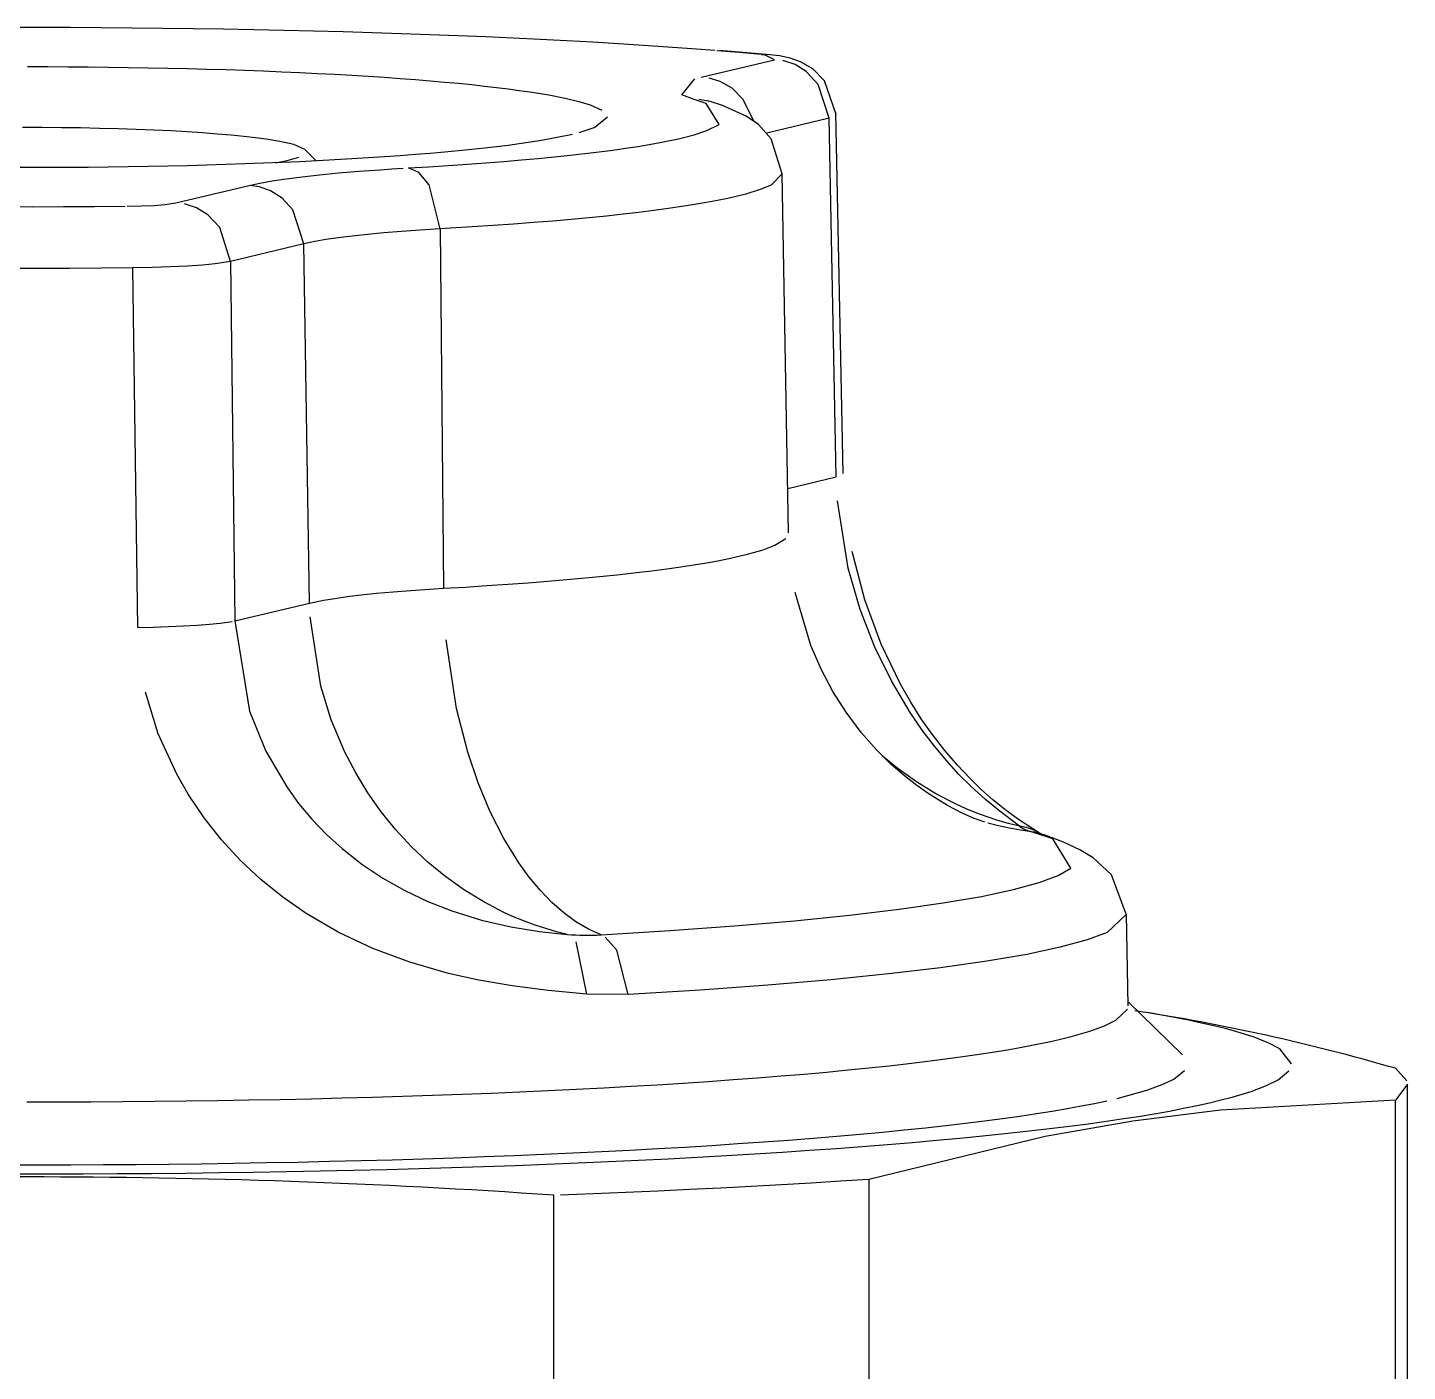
# Model space of a CAD drawing. Header units: millimetres. Extents: x 441156 to 441876, y 4514765 to 4515211.
# Drawn here: x 441627.803 to 441627.8625, y 4515154.0418 to 4515154.0998 of the extents above; entities that cross this region are included whole.
import ezdxf

# ---------------------------------------------------------------- set-up
doc = ezdxf.new("R2010")
doc.units = ezdxf.units.MM
doc.layers.add('Terminale_sfiato', color=7, linetype='Continuous')

msp = doc.modelspace()

# ---------------------------------------------------------------- linework, layer by layer
at = {"layer": 'Terminale_sfiato', "color": 254, "linetype": 'Continuous'}
for p, q in [((441627.8320107527, 4515154.097686981), (441627.8351696569, 4515154.098443407)), ((441627.834826487, 4515154.098670177), (441627.8327998442, 4515154.098839354)), ((441627.8346052085, 4515154.098670476), (441627.8348342219, 4515154.098669466)), ((441627.8323997728, 4515154.096637333), (441627.8322864564, 4515154.096673485)), ((441627.8381326478, 4515154.080596204), (441627.8378173976, 4515154.096170834)), ((441627.8375185098, 4515154.095921868), (441627.8348304913, 4515154.0952782)), ((441627.8378319003, 4515154.08044023), (441627.8375185098, 4515154.095921868)), ((441627.8154035215, 4515154.094075464), (441627.814912818, 4515154.094562425)), ((441627.8357730381, 4515154.078035031), (441627.8355016699, 4515154.093522525)), ((441627.8093567212, 4515154.092262282), (441627.8125156045, 4515154.093018703)), ((441627.8207448807, 4515154.091142988), (441627.820893195, 4515154.07563565)), ((441627.8148644783, 4515154.09049717), (441627.811705595, 4515154.089740749)), ((441627.8151194812, 4515154.07500155), (441627.8148644783, 4515154.09049717)), ((441627.811705595, 4515154.089740749), (441627.8119022103, 4515154.074231147)), ((441627.8077086256, 4515154.073946678), (441627.8074915934, 4515154.089456098)), ((441627.8357396732, 4515154.079939228), (441627.8378319003, 4515154.08044023)), ((441627.8119021129, 4515154.074231124), (441627.8151194812, 4515154.07500155)), ((441627.8466598793, 4515154.065037958), (441627.8465536782, 4515154.065096477)), ((441627.8504151454, 4515154.057617657), (441627.8503458766, 4515154.061570956)), ((441627.8288578786, 4515154.058105394), (441627.827068206, 4515154.058126135)), ((441627.852760283, 4515154.055509203), (441627.8504119684, 4515154.057798975)), ((441627.8624588317, 4515154.030216366), (441627.8624588317, 4515154.054242954)), ((441627.8619397884, 4515154.036506255), (441627.8619397884, 4515154.053559479)), ((441627.8392406695, 4515154.050132861), (441627.8392406695, 4515154.033079637)), ((441627.8256579507, 4515154.032396163), (441627.8256579507, 4515154.049449388))]:
    msp.add_line(p, q, dxfattribs=at)
for points in [[(441627.8326010219, 4515154.098837757, 0), (441627.8315977244, 4515154.098914057, 0), (441627.8305685855, 4515154.098987696, 0), (441627.8295145337, 4515154.099058608, 0), (441627.8284365202, 4515154.099126728, 0), (441627.8273355176, 4515154.099191995, 0), (441627.8262125193, 4515154.099254352, 0), (441627.8250685388, 4515154.099313741, 0), (441627.8239046082, 4515154.099370107, 0), (441627.8227217778, 4515154.099423402, 0), (441627.8215211148, 4515154.099473576, 0), (441627.8203037027, 4515154.099520585, 0), (441627.81907064, 4515154.099564385, 0), (441627.8178230392, 4515154.099604938, 0), (441627.8165620262, 4515154.099642206, 0), (441627.8152887386, 4515154.099676157, 0), (441627.8140043255, 4515154.09970676, 0), (441627.8127099459, 4515154.099733986, 0), (441627.8114067676, 4515154.099757811, 0), (441627.8100959666, 4515154.099778214, 0), (441627.8087787256, 4515154.099795178, 0), (441627.8074562331, 4515154.099808685, 0), (441627.8061296826, 4515154.099818724, 0), (441627.8048002709, 4515154.099825286, 0), (441627.8034691976, 4515154.099828365, 0), (441627.8021376639, 4515154.099827958, 0)], [(441627.8346052085, 4515154.098670476, 0), (441627.8336586547, 4515154.098752097, 0), (441627.8326843996, 4515154.098831205, 0), (441627.8326010219, 4515154.098837757, 0)], [(441627.8351696569, 4515154.098443407, 0), (441627.8352325227, 4515154.098460664, 0), (441627.8352787597, 4515154.098478316, 0), (441627.8353085819, 4515154.098496766, 0), (441627.8353202402, 4515154.09851537, 0), (441627.8353140226, 4515154.098533468, 0), (441627.8352906121, 4515154.098551459, 0), (441627.8352486797, 4515154.098569729, 0), (441627.8351890195, 4515154.098587621, 0), (441627.8351144193, 4515154.098604519, 0), (441627.835024005, 4515154.098620819, 0), (441627.834915055, 4515154.098636848, 0), (441627.8347908165, 4515154.09865201, 0), (441627.8347009952, 4515154.09866147, 0), (441627.8346052085, 4515154.098670476, 0)], [(441627.8378198867, 4515154.096078568, 0), (441627.8378105891, 4515154.096249539, 0), (441627.837784051, 4515154.096453776, 0), (441627.8377415808, 4515154.096652591, 0), (441627.8376840657, 4515154.096844895, 0), (441627.8376124582, 4515154.097029673, 0), (441627.8375277818, 4515154.09720599, 0), (441627.837431139, 4515154.097372989, 0), (441627.8373237283, 4515154.09752989, 0), (441627.8372068744, 4515154.097675977, 0), (441627.8370820833, 4515154.097810593, 0), (441627.836951131, 4515154.097933121, 0), (441627.8368161857, 4515154.098042991, 0), (441627.8366799139, 4515154.098139732, 0), (441627.8365454117, 4515154.098223132, 0), (441627.8364157114, 4515154.098293532, 0), (441627.8362928322, 4515154.098352091, 0), (441627.8361769218, 4515154.098400746, 0), (441627.8360660956, 4515154.098441808, 0), (441627.8359567181, 4515154.09847755, 0), (441627.8358432272, 4515154.098510073, 0), (441627.8357171121, 4515154.098541346, 0), (441627.8355817169, 4515154.09857, 0), (441627.835383053, 4515154.09860458, 0), (441627.8350297415, 4515154.0986503, 0), (441627.8348152932, 4515154.098671172, 0)], [(441627.8375185098, 4515154.095921868, 0), (441627.8375082488, 4515154.096115269, 0), (441627.837483888, 4515154.09630769, 0), (441627.8374455742, 4515154.096497972, 0), (441627.8373935385, 4515154.096684968, 0), (441627.8373280945, 4515154.09686755, 0), (441627.8372496369, 4515154.097044618, 0), (441627.8371586387, 4515154.097215103, 0), (441627.8370556485, 4515154.097377979, 0), (441627.8369412873, 4515154.097532263, 0), (441627.8368162446, 4515154.097677025, 0), (441627.8366812743, 4515154.097811392, 0), (441627.8365371902, 4515154.097934553, 0), (441627.8363848609, 4515154.098045767, 0), (441627.836225205, 4515154.098144364, 0), (441627.8360591849, 4515154.098229747, 0), (441627.8358878018, 4515154.098301403, 0), (441627.8357120887, 4515154.0983589, 0), (441627.8355331053, 4515154.098401891, 0), (441627.8353519306, 4515154.098430117, 0), (441627.8351696569, 4515154.098443407, 0)], [(441627.8029588316, 4515154.098144109, 0), (441627.803831319, 4515154.098142782, 0), (441627.8047027434, 4515154.098138802, 0), (441627.8055720432, 4515154.098132174, 0), (441627.8064381591, 4515154.098122905, 0), (441627.807300036, 4515154.098111007, 0), (441627.8081566239, 4515154.098096495, 0), (441627.809006879, 4515154.098079387, 0), (441627.8098497655, 4515154.098059703, 0), (441627.8106842564, 4515154.098037467, 0), (441627.8115093352, 4515154.098012706, 0), (441627.8123239964, 4515154.097985451, 0), (441627.8131272477, 4515154.097955734, 0), (441627.8139181103, 4515154.097923593, 0), (441627.8146956207, 4515154.097889065, 0), (441627.8154588316, 4515154.097852193, 0), (441627.8162068132, 4515154.097813022, 0), (441627.8169386542, 4515154.097771601, 0), (441627.8176534629, 4515154.097727978, 0), (441627.8183503685, 4515154.097682208, 0), (441627.8190285218, 4515154.097634345, 0), (441627.8196870968, 4515154.09758445, 0), (441627.8203252908, 4515154.097532581, 0), (441627.8209423266, 4515154.097478802, 0), (441627.8215374522, 4515154.09742318, 0), (441627.8221099427, 4515154.097365782, 0), (441627.8226591005, 4515154.097306677, 0), (441627.8231842565, 4515154.097245937, 0), (441627.823684771, 4515154.097183638, 0), (441627.824160034, 4515154.097119854, 0), (441627.8246094667, 4515154.097054663, 0), (441627.8250325214, 4515154.096988144, 0), (441627.8254286828, 4515154.09692038, 0), (441627.8257974681, 4515154.096851452, 0), (441627.826138428, 4515154.096781444, 0), (441627.8264511472, 4515154.096710442, 0), (441627.8267352446, 4515154.096638531, 0), (441627.8269903741, 4515154.096565801, 0), (441627.8272162249, 4515154.096492338, 0), (441627.8274125217, 4515154.096418234, 0), (441627.8275790255, 4515154.096343577, 0), (441627.8277155334, 4515154.096268459, 0), (441627.8278218791, 4515154.096192973, 0), (441627.827897933, 4515154.096117208, 0), (441627.8279436024, 4515154.096041258, 0), (441627.8279588317, 4515154.095965216, 0)], [(441627.8317092126, 4515154.096725087, 0), (441627.8315425905, 4515154.096776169, 0), (441627.8313965244, 4515154.096827726, 0), (441627.8312711925, 4515154.096879696, 0), (441627.8311667473, 4515154.096932017, 0), (441627.8310833161, 4515154.096984623, 0), (441627.8310210005, 4515154.09703745, 0), (441627.8309798765, 4515154.097090435, 0), (441627.8309599942, 4515154.097143513, 0), (441627.8309613778, 4515154.097196619, 0), (441627.8309840256, 4515154.097249689, 0), (441627.8310279101, 4515154.097302657, 0), (441627.8310929777, 4515154.09735546, 0), (441627.8311791492, 4515154.097408032, 0), (441627.8312863195, 4515154.09746031, 0), (441627.8314143582, 4515154.09751223, 0), (441627.8315631092, 4515154.09756373, 0), (441627.8317323913, 4515154.097614746, 0), (441627.8319219983, 4515154.097665215, 0), (441627.8320107527, 4515154.097686981, 0)], [(441627.8342729393, 4515154.09579639, 0), (441627.8342494502, 4515154.095880422, 0), (441627.8342232337, 4515154.095963621, 0), (441627.8341943215, 4515154.096045885, 0), (441627.8341627491, 4515154.096127114, 0), (441627.8341285547, 4515154.09620721, 0), (441627.8340917801, 4515154.096286074, 0), (441627.8340524702, 4515154.096363612, 0), (441627.8340106727, 4515154.096439726, 0), (441627.8339664386, 4515154.096514326, 0), (441627.8339198218, 4515154.096587321, 0), (441627.8338708791, 4515154.096658621, 0), (441627.8338196701, 4515154.09672814, 0), (441627.8337662573, 4515154.096795792, 0), (441627.8337107056, 4515154.096861496, 0), (441627.8336530828, 4515154.096925171, 0), (441627.833593459, 4515154.096986741, 0), (441627.8335319071, 4515154.097046129, 0), (441627.8334685017, 4515154.097103264, 0), (441627.8334033204, 4515154.097158075, 0), (441627.8333364424, 4515154.097210498, 0), (441627.8332679493, 4515154.097260466, 0), (441627.8331979244, 4515154.097307919, 0), (441627.8331264532, 4515154.0973528, 0), (441627.8330536227, 4515154.097395054, 0), (441627.8329795216, 4515154.097434629, 0), (441627.8329042402, 4515154.097471477, 0), (441627.8328278702, 4515154.097505555, 0), (441627.8327505047, 4515154.097536817, 0), (441627.8326722379, 4515154.09756523, 0), (441627.8325931653, 4515154.097590756, 0), (441627.832513383, 4515154.097613365, 0), (441627.8324329883, 4515154.097633029, 0), (441627.8323520793, 4515154.097649726, 0), (441627.8322707543, 4515154.097663432, 0), (441627.8321891126, 4515154.097674134, 0), (441627.8321072536, 4515154.097681818, 0), (441627.832025277, 4515154.097686472, 0), (441627.8320107527, 4515154.097686981, 0)], [(441627.8193787338, 4515154.09377245, 0), (441627.8202467738, 4515154.093823729, 0), (441627.8210937511, 4515154.093877618, 0), (441627.8219186337, 4515154.093934051, 0), (441627.8227204168, 4515154.093992959, 0), (441627.8234981235, 4515154.094054269, 0), (441627.8242508062, 4515154.094117907, 0), (441627.8249775479, 4515154.094183796, 0), (441627.8256774631, 4515154.094251855, 0), (441627.8263496992, 4515154.094322002, 0), (441627.8269934372, 4515154.09439415, 0), (441627.8276078927, 4515154.094468214, 0), (441627.8281923171, 4515154.094544101, 0), (441627.8287459984, 4515154.094621719, 0), (441627.829268262, 4515154.094700973, 0), (441627.8297584716, 4515154.094781769, 0), (441627.83021603, 4515154.094864006, 0), (441627.8306403797, 4515154.094947585, 0), (441627.8310310037, 4515154.095032403, 0), (441627.8313874261, 4515154.095118359, 0), (441627.8317092126, 4515154.095205345, 0), (441627.8319959712, 4515154.095293258, 0), (441627.8322473525, 4515154.095381989, 0), (441627.8324630502, 4515154.095471432, 0), (441627.8326428016, 4515154.095561475, 0), (441627.8327863877, 4515154.09565201, 0), (441627.8328936335, 4515154.095742928, 0), (441627.8329644083, 4515154.095834116, 0), (441627.832998626, 4515154.095925462, 0), (441627.8329962448, 4515154.096016859, 0), (441627.8329572677, 4515154.096108192, 0), (441627.832881742, 4515154.09619935, 0), (441627.83276976, 4515154.096290224, 0), (441627.8326214579, 4515154.096380702, 0), (441627.8324370164, 4515154.096470674, 0), (441627.8322166604, 4515154.096560029, 0), (441627.8319606581, 4515154.09664866, 0), (441627.8317092126, 4515154.096725087, 0)], [(441627.8323997775, 4515154.096637332, 0), (441627.8323194167, 4515154.096658844, 0), (441627.8322383123, 4515154.096677402, 0), (441627.8321565634, 4515154.096692984, 0), (441627.8320742695, 4515154.096705571, 0), (441627.8319915307, 4515154.096715147, 0), (441627.831908448, 4515154.096721701, 0), (441627.8318251226, 4515154.096725225, 0), (441627.8317416559, 4515154.096725715, 0), (441627.8317092126, 4515154.096725087, 0)], [(441627.8355016559, 4515154.093523319, 0), (441627.8354960284, 4515154.093656479, 0), (441627.8354580466, 4515154.09396313, 0), (441627.8353879226, 4515154.094256412, 0), (441627.8352893044, 4515154.094532939, 0), (441627.8351660146, 4515154.09479054, 0), (441627.8350214568, 4515154.095028519, 0), (441627.8348578194, 4515154.095247813, 0), (441627.8346751384, 4515154.095450943, 0), (441627.8344701102, 4515154.095641893, 0), (441627.8342339334, 4515154.095826258, 0), (441627.8339467958, 4515154.0960124, 0), (441627.8335600936, 4515154.096215552, 0), (441627.832920109, 4515154.096473217, 0), (441627.8323997728, 4515154.096637333, 0)], [(441627.8378198967, 4515154.096078358, 0), (441627.8378195635, 4515154.096072413, 0), (441627.837797439, 4515154.096035135, 0), (441627.8377410161, 4515154.095997804, 0), (441627.8376474347, 4515154.095959605, 0), (441627.8375186332, 4515154.0959219, 0), (441627.8375185306, 4515154.095921874, 0)], [(441627.814912818, 4515154.094562425, 0), (441627.8148688962, 4515154.09459873, 0), (441627.8148104638, 4515154.094634879, 0), (441627.8147375921, 4515154.094670828, 0), (441627.8146503697, 4515154.094706533, 0), (441627.8145489031, 4515154.094741953, 0), (441627.8144333157, 4515154.094777041, 0), (441627.8143037484, 4515154.094811756, 0), (441627.8141603591, 4515154.094846056, 0), (441627.8140033224, 4515154.094879899, 0), (441627.8138328298, 4515154.094913244, 0), (441627.8136490888, 4515154.09494605, 0), (441627.8134523234, 4515154.094978277, 0), (441627.8132427733, 4515154.095009886, 0), (441627.8130206938, 4515154.095040838, 0), (441627.8127863555, 4515154.095071096, 0), (441627.8125400438, 4515154.095100623, 0), (441627.812282059, 4515154.095129382, 0), (441627.8120127152, 4515154.095157339, 0), (441627.8117323407, 4515154.09518446, 0), (441627.8114412769, 4515154.095210712, 0), (441627.8111398786, 4515154.095236062, 0), (441627.810828513, 4515154.09526048, 0), (441627.8105075594, 4515154.095283937, 0), (441627.8101774089, 4515154.095306402, 0), (441627.8098384636, 4515154.09532785, 0), (441627.8094911365, 4515154.095348254, 0), (441627.8091358508, 4515154.095367589, 0), (441627.8087730394, 4515154.095385831, 0), (441627.8084031442, 4515154.095402959, 0), (441627.8080266161, 4515154.095418951, 0), (441627.8076439135, 4515154.095433788, 0), (441627.807255503, 4515154.095447452, 0), (441627.8068618575, 4515154.095459926, 0), (441627.8064634569, 4515154.095471196, 0), (441627.8060607865, 4515154.095481246, 0), (441627.8056543368, 4515154.095490066, 0), (441627.805244603, 4515154.095497644, 0), (441627.8048320843, 4515154.095503971, 0), (441627.8044172834, 4515154.095509039, 0), (441627.8040007055, 4515154.095512844, 0), (441627.8035828584, 4515154.095515378, 0), (441627.8031642509, 4515154.09551664, 0), (441627.8027453932, 4515154.095516628, 0)], [(441627.8279588317, 4515154.095965216, 0), (441627.8279436024, 4515154.095889173, 0), (441627.827897933, 4515154.095813224, 0), (441627.8278218791, 4515154.09573746, 0), (441627.8277155335, 4515154.095661973, 0), (441627.8275790256, 4515154.095586855, 0), (441627.8274125218, 4515154.095512198, 0), (441627.8272162249, 4515154.095438094, 0), (441627.8269903742, 4515154.095364631, 0), (441627.8267352447, 4515154.0952919, 0), (441627.8264511473, 4515154.09521999, 0)], [(441627.8264511473, 4515154.09521999, 0), (441627.8261384281, 4515154.095148988, 0), (441627.8257974682, 4515154.095078981, 0), (441627.8254286829, 4515154.095010052, 0), (441627.8250325216, 4515154.094942288, 0), (441627.8246094669, 4515154.09487577, 0), (441627.8241600342, 4515154.094810578, 0), (441627.8236847711, 4515154.094746795, 0), (441627.8231842566, 4515154.094684495, 0), (441627.8226591006, 4515154.094623756, 0), (441627.8221099428, 4515154.09456465, 0), (441627.8215374524, 4515154.094507252, 0), (441627.8209423268, 4515154.09445163, 0), (441627.8203252911, 4515154.094397851, 0), (441627.8196870969, 4515154.094345982, 0), (441627.8190285221, 4515154.094296087, 0), (441627.8183503687, 4515154.094248224, 0), (441627.8176534631, 4515154.094202454, 0), (441627.8169386544, 4515154.094158831, 0), (441627.8162068134, 4515154.09411741, 0), (441627.8154588318, 4515154.094078239, 0), (441627.8146956209, 4515154.094041367, 0), (441627.8139181105, 4515154.094006839, 0), (441627.8131272479, 4515154.093974697, 0), (441627.8123239967, 4515154.093944981, 0), (441627.8115093354, 4515154.093917726, 0), (441627.8106842567, 4515154.093892965, 0), (441627.8098497657, 4515154.093870729, 0), (441627.8090068792, 4515154.093851045, 0), (441627.8081566241, 4515154.093833936, 0), (441627.8073000363, 4515154.093819425, 0), (441627.8064381594, 4515154.093807527, 0), (441627.8055720435, 4515154.093798258, 0), (441627.8047027437, 4515154.09379163, 0), (441627.8038313193, 4515154.09378765, 0), (441627.8029588319, 4515154.093786323, 0), (441627.8020863445, 4515154.09378765, 0)], [(441627.8136473793, 4515154.093995506, 0), (441627.8138312383, 4515154.094028307, 0), (441627.8140018509, 4515154.094061647, 0), (441627.8141590093, 4515154.094095486, 0), (441627.8143025219, 4515154.094129782, 0), (441627.8144322141, 4515154.094164493, 0), (441627.8145479277, 4515154.094199579, 0), (441627.8146495217, 4515154.094234995, 0), (441627.8147368725, 4515154.094270698, 0), (441627.8148098735, 4515154.094306645, 0), (441627.8148684359, 4515154.094342792, 0), (441627.8149124882, 4515154.094379095, 0), (441627.8149419769, 4515154.094415511, 0), (441627.8149568659, 4515154.094451994, 0), (441627.8149588318, 4515154.094470924, 0)], [(441627.8149588318, 4515154.094470924, 0), (441627.8149515217, 4515154.094507424, 0), (441627.8149296003, 4515154.09454388, 0), (441627.814912818, 4515154.094562425, 0)], [(441627.8125156045, 4515154.093018703, 0), (441627.8127339669, 4515154.093068282, 0), (441627.8129720488, 4515154.093117166, 0), (441627.8132295604, 4515154.093165297, 0), (441627.8135061879, 4515154.093212615, 0), (441627.8138015942, 4515154.093259063, 0), (441627.8141154195, 4515154.093304583, 0), (441627.8144472813, 4515154.093349122, 0), (441627.8147967753, 4515154.093392624, 0), (441627.8151634759, 4515154.093435036, 0), (441627.8155469362, 4515154.093476308, 0), (441627.8159466889, 4515154.093516387, 0), (441627.8163622471, 4515154.093555226, 0), (441627.8167931045, 4515154.093592778, 0), (441627.8172387361, 4515154.093628996, 0), (441627.817698599, 4515154.093663837, 0), (441627.818172133, 4515154.093697257, 0), (441627.818658761, 4515154.093729218, 0), (441627.8191578903, 4515154.093759678, 0), (441627.8193787338, 4515154.09377245, 0)], [(441627.8207448807, 4515154.091142988, 0), (441627.8207432163, 4515154.091230087, 0), (441627.8207398894, 4515154.091317249, 0), (441627.8207349042, 4515154.091404369, 0), (441627.8207282667, 4515154.09149134, 0), (441627.820719985, 4515154.091578055, 0), (441627.8207100692, 4515154.091664409, 0), (441627.8206985313, 4515154.091750298, 0), (441627.8206853856, 4515154.091835616, 0), (441627.8206706478, 4515154.091920259, 0), (441627.8206543361, 4515154.092004125, 0), (441627.8206364702, 4515154.092087111, 0), (441627.8206170719, 4515154.092169116, 0), (441627.820596165, 4515154.092250041, 0), (441627.8205737748, 4515154.092329785, 0), (441627.8205499286, 4515154.092408253, 0), (441627.8205246555, 4515154.092485349, 0), (441627.8204979863, 4515154.092560979, 0), (441627.8204699534, 4515154.09263505, 0), (441627.820440591, 4515154.092707473, 0), (441627.820409935, 4515154.092778159, 0), (441627.8203780226, 4515154.092847022, 0), (441627.8203448927, 4515154.092913979, 0), (441627.8203105857, 4515154.092978947, 0), (441627.8202751433, 4515154.093041847, 0), (441627.8202386089, 4515154.093102604, 0), (441627.8202010267, 4515154.093161142, 0), (441627.8201624428, 4515154.093217391, 0), (441627.820122904, 4515154.093271282, 0), (441627.8200824586, 4515154.093322749, 0), (441627.8200411559, 4515154.093371729, 0), (441627.819999046, 4515154.093418164, 0), (441627.8199561803, 4515154.093461996, 0), (441627.8199126112, 4515154.093503173, 0), (441627.8198683916, 4515154.093541642, 0), (441627.8198235754, 4515154.093577359, 0), (441627.8197782173, 4515154.093610278, 0), (441627.8197323725, 4515154.093640362, 0), (441627.8196860967, 4515154.093667572, 0), (441627.8196394466, 4515154.093691876, 0), (441627.8195924788, 4515154.093713243, 0), (441627.8195452506, 4515154.093731648, 0), (441627.8194978195, 4515154.093747069, 0), (441627.8194502433, 4515154.093759486, 0), (441627.81940258, 4515154.093768885, 0), (441627.8193787338, 4515154.09377245, 0)], [(441627.8355016686, 4515154.093522597, 0), (441627.8354836076, 4515154.09342361, 0), (441627.8354259201, 4515154.093324737, 0), (441627.8353286765, 4515154.0932261, 0), (441627.8351919953, 4515154.093127819, 0), (441627.8350160428, 4515154.093030013, 0), (441627.8348010336, 4515154.092932803, 0), (441627.8345472296, 4515154.092836305, 0), (441627.83425494, 4515154.092740638, 0), (441627.8339245209, 4515154.092645919, 0), (441627.8335563749, 4515154.092552262, 0), (441627.8331509505, 4515154.092459782, 0), (441627.8327087416, 4515154.092368592, 0), (441627.8322302871, 4515154.092278802, 0), (441627.8317161698, 4515154.092190523, 0), (441627.8311670161, 4515154.09210386, 0), (441627.8305834951, 4515154.092018921, 0), (441627.8299663177, 4515154.091935809, 0), (441627.8293162358, 4515154.091854624, 0), (441627.8286340415, 4515154.091775467, 0), (441627.8279205659, 4515154.091698432, 0), (441627.8271766783, 4515154.091623615, 0), (441627.826403285, 4515154.091551105, 0), (441627.8256013282, 4515154.091480993, 0), (441627.824771785, 4515154.091413363, 0), (441627.8239156661, 4515154.091348297, 0), (441627.8230340145, 4515154.091285874, 0), (441627.8221279044, 4515154.091226172, 0), (441627.8211984397, 4515154.091169261, 0), (441627.8207448807, 4515154.091142988, 0)], [(441627.8148644783, 4515154.09049717, 0), (441627.8148616165, 4515154.090584137, 0), (441627.8148558966, 4515154.090671037, 0), (441627.8148473253, 4515154.090757763, 0), (441627.8148359131, 4515154.090844209, 0), (441627.8148216741, 4515154.09093027, 0), (441627.8148046254, 4515154.091015841, 0), (441627.8147847879, 4515154.091100818, 0), (441627.8147621859, 4515154.091185098, 0), (441627.8147368466, 4515154.091268577, 0), (441627.8147088011, 4515154.091351154, 0), (441627.8146780836, 4515154.091432729, 0), (441627.8146447314, 4515154.091513201, 0), (441627.8146087851, 4515154.091592473, 0), (441627.8145702888, 4515154.091670449, 0), (441627.814529289, 4515154.091747033, 0), (441627.8144858359, 4515154.091822132, 0), (441627.8144399824, 4515154.091895656, 0), (441627.8143917843, 4515154.091967512, 0), (441627.8143413003, 4515154.092037615, 0), (441627.8142885921, 4515154.092105879, 0), (441627.8142337237, 4515154.092172221, 0), (441627.8141767621, 4515154.092236561, 0), (441627.8141177766, 4515154.092298819, 0), (441627.8140568391, 4515154.092358919, 0), (441627.8139940238, 4515154.092416789, 0), (441627.8139294074, 4515154.092472359, 0), (441627.8138630684, 4515154.092525559, 0), (441627.8137950877, 4515154.092576326, 0), (441627.8137255482, 4515154.092624598, 0), (441627.8136545346, 4515154.092670316, 0), (441627.8135821333, 4515154.092713423, 0), (441627.8135084327, 4515154.092753869, 0), (441627.8134335224, 4515154.092791603, 0), (441627.8133574938, 4515154.09282658, 0), (441627.8132804395, 4515154.092858755, 0), (441627.8132024534, 4515154.092888092, 0), (441627.8131236304, 4515154.092914553, 0), (441627.8130440667, 4515154.092938108, 0), (441627.8129638591, 4515154.092958726, 0), (441627.8128831053, 4515154.092976383, 0), (441627.8128019039, 4515154.092991057, 0), (441627.8127203535, 4515154.093002731, 0), (441627.8126385538, 4515154.093011389, 0), (441627.8125566043, 4515154.093017023, 0), (441627.8125156045, 4515154.093018703, 0)], [(441627.8018454481, 4515154.09210303, 0), (441627.8031769222, 4515154.092101858, 0), (441627.8045081994, 4515154.092104172, 0), (441627.8058380787, 4515154.09210997, 0), (441627.8071653598, 4515154.092119246, 0), (441627.8072497925, 4515154.092119955, 0)], [(441627.8072497925, 4515154.092119955, 0), (441627.8074555452, 4515154.092122456, 0), (441627.8076582109, 4515154.092126435, 0), (441627.8078620554, 4515154.092132049, 0), (441627.8080596633, 4515154.092139157, 0), (441627.8082443186, 4515154.092147454, 0), (441627.8084204474, 4515154.092157056, 0), (441627.8085914793, 4515154.092168234, 0), (441627.8087509477, 4515154.092180643, 0), (441627.808893675, 4515154.092193798, 0), (441627.8090233994, 4515154.092207938, 0), (441627.8091423267, 4515154.09222342, 0), (441627.8092456717, 4515154.092239729, 0), (441627.809304839, 4515154.09225087, 0), (441627.8093567212, 4515154.092262282, 0)], [(441627.8074915934, 4515154.089456098, 0), (441627.8074905446, 4515154.08965012, 0), (441627.8074880433, 4515154.089844017, 0), (441627.8074841047, 4515154.09003662, 0), (441627.8074787526, 4515154.090226769, 0), (441627.8074720193, 4515154.090413317, 0), (441627.8074639454, 4515154.090595138, 0), (441627.8074545797, 4515154.090771138, 0), (441627.8074439786, 4515154.090940254, 0), (441627.8074322061, 4515154.091101467, 0), (441627.8074193333, 4515154.091253805, 0), (441627.8074054378, 4515154.091396349, 0), (441627.8073906034, 4515154.091528242, 0), (441627.8073749195, 4515154.091648686, 0), (441627.8073584809, 4515154.091756955, 0), (441627.8073413866, 4515154.091852398, 0), (441627.8073237399, 4515154.091934439, 0), (441627.8073056469, 4515154.092002582, 0), (441627.8072872171, 4515154.092056418, 0), (441627.8072685614, 4515154.092095621, 0), (441627.8072497925, 4515154.092119955, 0)], [(441627.8117055741, 4515154.089740744, 0), (441627.8116953131, 4515154.089934143, 0), (441627.8116709524, 4515154.090126565, 0), (441627.8116326386, 4515154.090316847, 0), (441627.8115806028, 4515154.090503843, 0), (441627.8115151589, 4515154.090686425, 0), (441627.8114367013, 4515154.090863492, 0), (441627.811345703, 4515154.091033978, 0), (441627.8112427128, 4515154.091196854, 0), (441627.8111283517, 4515154.091351137, 0), (441627.811003309, 4515154.091495899, 0), (441627.8108683387, 4515154.091630266, 0), (441627.8107242545, 4515154.091753428, 0), (441627.8105719253, 4515154.091864643, 0), (441627.8104122693, 4515154.091963239, 0), (441627.8102462493, 4515154.092048622, 0), (441627.8100748661, 4515154.092120279, 0), (441627.8098991531, 4515154.092177775, 0), (441627.8097201696, 4515154.092220766, 0), (441627.8095389949, 4515154.092248991, 0), (441627.8093567212, 4515154.092262282, 0)], [(441627.8207448807, 4515154.091142988, 0), (441627.8203127244, 4515154.091117458, 0), (441627.8198910543, 4515154.091090629, 0), (441627.819480384, 4515154.091062534, 0), (441627.8190812139, 4515154.091033207, 0), (441627.8186940304, 4515154.091002683, 0), (441627.8183193051, 4515154.090971001, 0), (441627.8179574946, 4515154.090938198, 0), (441627.8176090397, 4515154.090904315, 0), (441627.817274365, 4515154.090869391, 0), (441627.8169538782, 4515154.090833472, 0), (441627.8166479697, 4515154.0907966, 0), (441627.8163570123, 4515154.090758819, 0), (441627.8160813604, 4515154.090720177, 0), (441627.8158213499, 4515154.090680719, 0), (441627.8155772976, 4515154.090640496, 0), (441627.8153495008, 4515154.090599554, 0), (441627.8151382371, 4515154.090557943, 0), (441627.8149437638, 4515154.090515716, 0), (441627.8148644783, 4515154.09049717, 0)], [(441627.8117055741, 4515154.089740744, 0), (441627.8117054715, 4515154.089740721, 0), (441627.8116017507, 4515154.089719388, 0), (441627.8114834813, 4515154.089698456, 0), (441627.8112830431, 4515154.089668434, 0), (441627.8110531342, 4515154.089639638, 0), (441627.8107873467, 4515154.089611499, 0), (441627.8104939726, 4515154.089585073, 0), (441627.8101843725, 4515154.089561225, 0), (441627.8098528712, 4515154.089539343, 0), (441627.8094912085, 4515154.089519042, 0), (441627.809111416, 4515154.08950113, 0), (441627.8087276358, 4515154.08948615, 0), (441627.8083320021, 4515154.089473652, 0), (441627.8079153413, 4515154.089463481, 0), (441627.807492057, 4515154.089456104, 0), (441627.8074917584, 4515154.0894561, 0)], [(441627.8074915934, 4515154.089456098, 0), (441627.8061276579, 4515154.089446289, 0), (441627.8047610157, 4515154.089439956, 0), (441627.8033928342, 4515154.089437108, 0), (441627.8020242819, 4515154.089437746, 0)], [(441627.8381325941, 4515154.080595861, 0), (441627.8381193083, 4515154.08056835, 0), (441627.8380810509, 4515154.080535732, 0), (441627.838019433, 4515154.080503359, 0), (441627.8379358419, 4515154.080471456, 0), (441627.8378319003, 4515154.08044023, 0)], [(441627.846554635, 4515154.065095919, 0), (441627.8461515121, 4515154.065348415, 0), (441627.8456848439, 4515154.065663147, 0), (441627.8451613625, 4515154.066047828, 0), (441627.8445882918, 4515154.066510889, 0), (441627.8440992894, 4515154.066943951, 0), (441627.8435876278, 4515154.067438226, 0), (441627.8430576603, 4515154.067999288, 0), (441627.8425139416, 4515154.068633188, 0), (441627.8419612384, 4515154.069346516, 0), (441627.8414976698, 4515154.070006684, 0), (441627.8410410431, 4515154.070727034, 0), (441627.8405981101, 4515154.071504989, 0), (441627.8401735903, 4515154.072338176, 0), (441627.8397725678, 4515154.073223946, 0), (441627.8394005073, 4515154.074159328, 0), (441627.8390632675, 4515154.07514099, 0), (441627.8387671099, 4515154.076165196, 0), (441627.8385187026, 4515154.077227765, 0), (441627.8383679724, 4515154.078047073, 0), (441627.838251201, 4515154.078883176, 0), (441627.8381716381, 4515154.079733729, 0), (441627.8381326477, 4515154.080596204, 0)], [(441627.8457248703, 4515154.065372506, 0), (441627.8453098519, 4515154.06567943, 0), (441627.8448194728, 4515154.066058046, 0), (441627.8442613994, 4515154.066521346, 0), (441627.8436454654, 4515154.067082419, 0), (441627.8431222946, 4515154.067607012, 0), (441627.8425941852, 4515154.068186908, 0), (441627.842064351, 4515154.068824866, 0), (441627.8415382378, 4515154.069521323, 0), (441627.8410215559, 4515154.070276211, 0), (441627.8406024731, 4515154.070949486, 0), (441627.8402049533, 4515154.071648701, 0), (441627.8398396202, 4515154.072355177, 0), (441627.8394900906, 4515154.073103764, 0), (441627.8391609078, 4515154.073893914, 0), (441627.8388567722, 4515154.074724638, 0), (441627.8385825095, 4515154.075594461, 0), (441627.8383430352, 4515154.076501388, 0), (441627.838143311, 4515154.077442872, 0), (441627.8379882974, 4515154.078415778, 0), (441627.8378828982, 4515154.07941636, 0), (441627.8378319003, 4515154.08044023, 0)], [(441627.820893195, 4515154.07563565, 0), (441627.8218412971, 4515154.07569166, 0), (441627.8227663939, 4515154.07575052, 0), (441627.8236673582, 4515154.075812157, 0), (441627.8245430924, 4515154.075876498, 0), (441627.8253925294, 4515154.075943463, 0), (441627.8262146345, 4515154.076012971, 0), (441627.827008406, 4515154.076084937, 0), (441627.8277728767, 4515154.076159273, 0), (441627.8285071154, 4515154.07623589, 0), (441627.8292102274, 4515154.076314693, 0), (441627.8298813561, 4515154.076395587, 0), (441627.8305196839, 4515154.076478473, 0), (441627.831124433, 4515154.07656325, 0), (441627.8316948667, 4515154.076649816, 0), (441627.83223029, 4515154.076738063, 0), (441627.8327300504, 4515154.076827885, 0), (441627.8331935393, 4515154.076919173, 0), (441627.8336201918, 4515154.077011814, 0), (441627.8340094882, 4515154.077105697, 0), (441627.8343609541, 4515154.077200707, 0), (441627.8346741614, 4515154.077296728, 0), (441627.8349487284, 4515154.077393644, 0), (441627.8351843207, 4515154.077491336, 0), (441627.8353806512, 4515154.077589684, 0), (441627.8355374807, 4515154.077688569, 0), (441627.835654618, 4515154.077787872, 0), (441627.8357319207, 4515154.077887471, 0), (441627.8357692944, 4515154.077987243, 0), (441627.8357730382, 4515154.078035027, 0)], [(441627.8442302784, 4515154.065543354, 0), (441627.8442002102, 4515154.065552586, 0), (441627.8441004114, 4515154.065585688, 0), (441627.8439466645, 4515154.065641214, 0), (441627.843750163, 4515154.065718292, 0), (441627.8435178753, 4515154.065817012, 0), (441627.8432535653, 4515154.065938522, 0), (441627.8429585492, 4515154.066085147, 0), (441627.8426322332, 4515154.066260566, 0), (441627.8422294934, 4515154.066496287, 0), (441627.841786843, 4515154.066780466, 0), (441627.8413015616, 4515154.067123695, 0), (441627.8407696204, 4515154.067540864, 0), (441627.8401893955, 4515154.068049932, 0), (441627.8395650349, 4515154.068669944, 0), (441627.8389104213, 4515154.069416443, 0), (441627.8382513093, 4515154.070294759, 0), (441627.8376885001, 4515154.071180086, 0), (441627.8371766522, 4515154.072140644, 0), (441627.8367312494, 4515154.073162855, 0), (441627.8363632465, 4515154.074233929, 0), (441627.8360559341, 4515154.075458107, 0), (441627.835859853, 4515154.07669894, 0), (441627.835775073, 4515154.077937929, 0), (441627.835773046, 4515154.078034577, 0)], [(441627.8151194812, 4515154.07500155, 0), (441627.8153031819, 4515154.075043258, 0), (441627.8155034721, 4515154.075084384, 0), (441627.8157201077, 4515154.075124874, 0), (441627.8159528248, 4515154.07516468, 0), (441627.81620134, 4515154.075203756, 0), (441627.8164653503, 4515154.075242051, 0), (441627.8167445342, 4515154.07527952, 0), (441627.8170385516, 4515154.075316116, 0), (441627.8173470441, 4515154.075351796, 0), (441627.8176696359, 4515154.075386517, 0), (441627.8180059341, 4515154.075420234, 0), (441627.8183555289, 4515154.075452908, 0), (441627.8187179943, 4515154.075484499, 0), (441627.8190928888, 4515154.075514968, 0), (441627.8194797556, 4515154.075544279, 0), (441627.8198781234, 4515154.075572395, 0), (441627.8202875068, 4515154.075599281, 0), (441627.820707407, 4515154.075624906, 0), (441627.820893195, 4515154.07563565, 0)], [(441627.8276866016, 4515154.060683373, 0), (441627.8274135438, 4515154.060800445, 0), (441627.8271421957, 4515154.06093461, 0), (441627.8268728879, 4515154.061085703, 0), (441627.8266059486, 4515154.06125354, 0), (441627.8263417028, 4515154.061437919, 0), (441627.8260804727, 4515154.061638612, 0), (441627.8258225764, 4515154.061855378, 0), (441627.8255683281, 4515154.062087949, 0), (441627.8253180377, 4515154.062336045, 0), (441627.82507201, 4515154.062599363, 0), (441627.8248305449, 4515154.062877581, 0), (441627.8245939364, 4515154.06317036, 0), (441627.8243624729, 4515154.063477345, 0), (441627.8241364364, 4515154.063798161, 0), (441627.8239161022, 4515154.064132417, 0), (441627.8237017389, 4515154.064479705, 0), (441627.8234936075, 4515154.064839603, 0), (441627.8232919616, 4515154.065211673, 0), (441627.823097047, 4515154.065595461, 0), (441627.8229091011, 4515154.065990499, 0), (441627.8227283529, 4515154.066396306, 0), (441627.8225550225, 4515154.066812388, 0), (441627.8223893212, 4515154.067238237, 0), (441627.8222314509, 4515154.067673336, 0), (441627.8220816038, 4515154.068117153, 0), (441627.8219399626, 4515154.068569148, 0), (441627.8218066999, 4515154.069028771, 0), (441627.8216819779, 4515154.069495461, 0), (441627.8215659487, 4515154.069968649, 0), (441627.8214587535, 4515154.070447761, 0), (441627.8213605231, 4515154.07093221, 0), (441627.821271377, 4515154.071421409, 0), (441627.821191424, 4515154.071914759, 0), (441627.8211207613, 4515154.072411661, 0), (441627.8210594751, 4515154.072911508, 0), (441627.8210076402, 4515154.073413693, 0), (441627.8209653195, 4515154.073917603, 0), (441627.8209325647, 4515154.074422624, 0), (441627.8209094156, 4515154.07492814, 0), (441627.8208959006, 4515154.075433536, 0), (441627.820893195, 4515154.07563565, 0)], [(441627.8262297222, 4515154.060704228, 0), (441627.8257638876, 4515154.060820638, 0), (441627.8253016826, 4515154.060954106, 0), (441627.8248436703, 4515154.061104469, 0), (441627.8243904086, 4515154.061271544, 0), (441627.8239424498, 4515154.061455128, 0), (441627.8235003397, 4515154.061654996, 0), (441627.8230646169, 4515154.061870906, 0), (441627.8226358123, 4515154.062102593, 0), (441627.8222144482, 4515154.062349778, 0), (441627.8218010382, 4515154.062612156, 0), (441627.8213960858, 4515154.062889411, 0), (441627.8210000845, 4515154.063181202, 0), (441627.8206135166, 4515154.063487176, 0), (441627.8202368531, 4515154.063806958, 0), (441627.819870553, 4515154.064140161, 0), (441627.8195150626, 4515154.064486376, 0), (441627.819170815, 4515154.064845183, 0), (441627.8188382295, 4515154.065216145, 0), (441627.8185177114, 4515154.065598809, 0), (441627.8182096512, 4515154.06599271, 0), (441627.8179144241, 4515154.066397367, 0), (441627.81763239, 4515154.066812288, 0), (441627.8173638923, 4515154.067236967, 0), (441627.8171092583, 4515154.067670886, 0), (441627.8168687982, 4515154.068113518, 0), (441627.8166428048, 4515154.068564322, 0), (441627.8164315537, 4515154.069022749, 0), (441627.816235302, 4515154.069488241, 0), (441627.8160542891, 4515154.069960231, 0), (441627.8158887352, 4515154.070438144, 0), (441627.8157388423, 4515154.070921397, 0), (441627.8156047928, 4515154.071409401, 0), (441627.8154867503, 4515154.071901563, 0), (441627.8153848583, 4515154.072397282, 0), (441627.8152992411, 4515154.072895955, 0), (441627.815230003, 4515154.073396973, 0), (441627.8151772283, 4515154.073899727, 0), (441627.8151409814, 4515154.074403605, 0), (441627.8151213063, 4515154.074907991, 0), (441627.8151194812, 4515154.07500155, 0)], [(441627.8077086256, 4515154.073946678, 0), (441627.8080407154, 4515154.07395406, 0), (441627.8083746406, 4515154.073963131, 0), (441627.808707981, 4515154.073973905, 0), (441627.8090381779, 4515154.073986374, 0), (441627.8093625901, 4515154.074000499, 0), (441627.8096785571, 4515154.074016216, 0), (441627.8099834665, 4515154.074033434, 0), (441627.8102748238, 4515154.074052037, 0), (441627.8105503186, 4515154.074071886, 0), (441627.8108078853, 4515154.074092823, 0), (441627.8110457547, 4515154.074114676, 0), (441627.8112624927, 4515154.074137259, 0), (441627.8114570262, 4515154.074160385, 0), (441627.8116286537, 4515154.074183864, 0), (441627.811777042, 4515154.074207511, 0), (441627.8119022103, 4515154.074231147, 0)], [(441627.8119022103, 4515154.074231147, 0), (441627.8119528177, 4515154.073213103, 0), (441627.8120781017, 4515154.07222283, 0), (441627.8122733993, 4515154.071264652, 0), (441627.8125339291, 4515154.070342272, 0), (441627.8128548506, 4515154.0694588, 0), (441627.8132313167, 4515154.068616778, 0), (441627.8136585209, 4515154.067818203, 0), (441627.8141317384, 4515154.067064571, 0), (441627.8146463623, 4515154.066356902, 0), (441627.8152132936, 4515154.06567865, 0), (441627.8158447824, 4515154.065020535, 0), (441627.8165178367, 4515154.064408611, 0), (441627.8173753578, 4515154.063736174, 0), (441627.8182816358, 4515154.063131754, 0), (441627.8192309385, 4515154.062595365, 0), (441627.8202178062, 4515154.062126511, 0), (441627.8212497199, 4515154.06171958, 0), (441627.8225326411, 4515154.061318124, 0), (441627.8237964813, 4515154.061023803, 0), (441627.8250313986, 4515154.060823509, 0), (441627.8262297222, 4515154.060704228, 0)], [(441627.827068206, 4515154.058126135, 0), (441627.8254074851, 4515154.058284973, 0), (441627.8238548818, 4515154.058488418, 0), (441627.8224206575, 4515154.058735193, 0), (441627.8211133037, 4515154.05902409, 0), (441627.8194350924, 4515154.059507939, 0), (441627.8178474415, 4515154.060100461, 0), (441627.816356702, 4515154.060800667, 0), (441627.8149681283, 4515154.061607611, 0), (441627.8139628943, 4515154.062306403, 0), (441627.8130194492, 4515154.063069218, 0), (441627.812139127, 4515154.063895709, 0), (441627.8113230352, 4515154.064785548, 0), (441627.810572081, 4515154.065738431, 0), (441627.8098869965, 4515154.066754078, 0), (441627.8093888181, 4515154.06761164, 0), (441627.8089548829, 4515154.06848132, 0), (441627.8085854094, 4515154.069362957, 0), (441627.8082805516, 4515154.07025642, 0), (441627.8080404089, 4515154.071161599, 0), (441627.8078650355, 4515154.072078407, 0), (441627.8077544472, 4515154.07300678, 0), (441627.8077086256, 4515154.073946678, 0)], [(441627.8457248703, 4515154.065372506, 0), (441627.8452590358, 4515154.065488916, 0), (441627.8447968308, 4515154.065622384, 0), (441627.8443388185, 4515154.065772747, 0), (441627.8438855568, 4515154.065939821, 0), (441627.843437598, 4515154.066123405, 0), (441627.8429954879, 4515154.066323274, 0), (441627.8425597651, 4515154.066539183, 0), (441627.8421309604, 4515154.066770871, 0), (441627.8417095965, 4515154.067018055, 0), (441627.8412961864, 4515154.067280434, 0), (441627.840891234, 4515154.067557689, 0), (441627.8404952326, 4515154.06784948, 0), (441627.8401086647, 4515154.068155454, 0), (441627.8398178506, 4515154.068400381, 0)], [(441627.8276866016, 4515154.060683373, 0), (441627.8306510475, 4515154.06086722, 0), (441627.8334364154, 4515154.061071233, 0), (441627.836024693, 4515154.061294092, 0), (441627.8383991429, 4515154.061534356, 0), (441627.84054441, 4515154.061790473, 0), (441627.8424466214, 4515154.062060784, 0), (441627.8440934762, 4515154.062343542, 0), (441627.8454743244, 4515154.062636919, 0), (441627.8465802367, 4515154.062939018, 0), (441627.8474040612, 4515154.063247885, 0), (441627.8479404707, 4515154.063561521, 0), (441627.8481859962, 4515154.063877901, 0), (441627.8481390501, 4515154.064194977, 0), (441627.8477999359, 4515154.064510699, 0), (441627.8471708465, 4515154.064823026, 0), (441627.8462558502, 4515154.065129937, 0)], [(441627.8462558502, 4515154.065129937, 0), (441627.8457777404, 4515154.065197907, 0), (441627.8453026242, 4515154.065283277, 0), (441627.8448310805, 4515154.065385943, 0), (441627.8443636838, 4515154.065505779, 0), (441627.8442295115, 4515154.065543575, 0)], [(441627.8503267179, 4515154.061571917, 0), (441627.8503190778, 4515154.061736125, 0), (441627.8503005093, 4515154.061908823, 0), (441627.8502690981, 4515154.06208938, 0), (441627.8502227854, 4515154.062277049, 0), (441627.8501593914, 4515154.062470957, 0), (441627.8499763259, 4515154.062866093, 0), (441627.8497006711, 4515154.063272685, 0), (441627.8493544981, 4515154.063643982, 0), (441627.8489034701, 4515154.064008893, 0), (441627.8483345886, 4515154.064359989, 0), (441627.8476351216, 4515154.064690729, 0), (441627.846792222, 4515154.064995968, 0)], [(441627.8503458876, 4515154.061570332, 0), (441627.8503282653, 4515154.061451237, 0), (441627.8500711101, 4515154.061119871, 0), (441627.8495092926, 4515154.060791378, 0), (441627.848646446, 4515154.060467882, 0), (441627.8474881502, 4515154.060151474, 0), (441627.8460418954, 4515154.0598442, 0), (441627.8443170344, 4515154.059548048, 0), (441627.8423247211, 4515154.059264934, 0), (441627.8400778394, 4515154.058996686, 0), (441627.8375909193, 4515154.058745041, 0), (441627.834880043, 4515154.058511626, 0), (441627.831962741, 4515154.05829795, 0), (441627.8288578786, 4515154.058105394, 0)], [(441627.827068206, 4515154.058126135, 0), (441627.8270807606, 4515154.058289553, 0), (441627.8270878865, 4515154.058456507, 0), (441627.8270891778, 4515154.058625952, 0), (441627.8270842856, 4515154.058796723, 0), (441627.8270729323, 4515154.058967545, 0), (441627.8270549258, 4515154.059137059, 0), (441627.8270301701, 4515154.059303859, 0), (441627.8269986744, 4515154.05946652, 0), (441627.8269605575, 4515154.059623638, 0), (441627.8269160486, 4515154.059773869, 0), (441627.8268654827, 4515154.059915965, 0), (441627.8268092932, 4515154.060048812, 0), (441627.8267479987, 4515154.060171454, 0), (441627.8266821881, 4515154.060283119, 0), (441627.826612503, 4515154.06038323, 0), (441627.8265396185, 4515154.060471416, 0), (441627.8264642239, 4515154.060547505, 0), (441627.8263870049, 4515154.060611513, 0), (441627.8263086272, 4515154.060663638, 0), (441627.8262297222, 4515154.060704228, 0)], [(441627.8288578786, 4515154.058105394, 0), (441627.8288533803, 4515154.058269064, 0), (441627.8288427338, 4515154.058436248, 0), (441627.8288256223, 4515154.058605905, 0), (441627.8288018028, 4515154.05877686, 0), (441627.8287711197, 4515154.058947838, 0), (441627.828733517, 4515154.059117482, 0), (441627.8286890465, 4515154.059284381, 0), (441627.8286378733, 4515154.059447109, 0), (441627.8285802765, 4515154.059604262, 0), (441627.8285166458, 4515154.059754496, 0), (441627.8284474727, 4515154.059896563, 0), (441627.8283733384, 4515154.060029349, 0), (441627.8282948977, 4515154.060151901, 0), (441627.8282128597, 4515154.060263447, 0), (441627.8281279679, 4515154.060363415, 0), (441627.8280409792, 4515154.060451431, 0), (441627.827952644, 4515154.060527328, 0), (441627.8278636881, 4515154.060591127, 0), (441627.8277747966, 4515154.060643025, 0), (441627.8276866016, 4515154.060683373, 0)], [(441627.8029268387, 4515154.053475247, 0), (441627.8043044421, 4515154.053476909, 0), (441627.8056809113, 4515154.053482056, 0), (441627.8070550862, 4515154.053490683, 0), (441627.8084258087, 4515154.053502782, 0), (441627.8097919235, 4515154.053518346, 0), (441627.8111522791, 4515154.053537359, 0), (441627.8125057289, 4515154.053559804, 0), (441627.8138511323, 4515154.053585665, 0), (441627.8151873553, 4515154.05361492, 0), (441627.8165132716, 4515154.053647542, 0), (441627.8178277638, 4515154.053683505, 0), (441627.8191297239, 4515154.053722779, 0), (441627.8204180546, 4515154.05376533, 0), (441627.8216916701, 4515154.053811123, 0), (441627.8229494969, 4515154.053860119, 0), (441627.8241904749, 4515154.053912275, 0), (441627.8254135581, 4515154.053967551, 0), (441627.8266177156, 4515154.054025897, 0), (441627.8278019326, 4515154.054087265, 0), (441627.8289652111, 4515154.054151603, 0), (441627.8301065703, 4515154.054218858, 0), (441627.8312250486, 4515154.054288971, 0), (441627.832319703, 4515154.054361885, 0), (441627.8333896112, 4515154.054437538, 0), (441627.8344338711, 4515154.054515866, 0), (441627.8354516028, 4515154.054596801, 0), (441627.8364419485, 4515154.054680279, 0), (441627.8374040734, 4515154.054766227, 0), (441627.8383371666, 4515154.054854573, 0), (441627.8392404419, 4515154.054945242, 0), (441627.8401131376, 4515154.055038158, 0), (441627.8409545184, 4515154.055133243, 0), (441627.8417638751, 4515154.055230416, 0), (441627.8425405255, 4515154.055329597, 0), (441627.8432838151, 4515154.0554307, 0), (441627.8439931175, 4515154.055533642, 0), (441627.8446678346, 4515154.055638334, 0), (441627.8453073979, 4515154.05574469, 0), (441627.8459112685, 4515154.055852618, 0), (441627.8464789371, 4515154.05596203, 0), (441627.8470099256, 4515154.05607283, 0), (441627.8475037862, 4515154.056184929, 0), (441627.8479601027, 4515154.056298229, 0), (441627.8483784907, 4515154.056412635, 0), (441627.8487585973, 4515154.056528052, 0), (441627.8491001023, 4515154.056644383, 0), (441627.8494027178, 4515154.056761528, 0), (441627.8496661888, 4515154.056879389, 0), (441627.8498902931, 4515154.056997868, 0), (441627.850074842, 4515154.057116863, 0), (441627.8502196799, 4515154.057236276, 0), (441627.8503246846, 4515154.057356004, 0), (441627.8503897678, 4515154.057475947, 0), (441627.8504148745, 4515154.057596005, 0), (441627.8504151454, 4515154.057617657, 0)], [(441627.8574588317, 4515154.055121234, 0), (441627.8574388327, 4515154.055249902, 0), (441627.8573788501, 4515154.055378477, 0), (441627.857278928, 4515154.055506864, 0), (441627.8571391399, 4515154.055634966, 0), (441627.8569595882, 4515154.055762692, 0), (441627.8567404047, 4515154.055889947, 0), (441627.8564817503, 4515154.056016638, 0), (441627.8561838149, 4515154.056142672, 0), (441627.855846817, 4515154.056267956, 0), (441627.8554710041, 4515154.056392399, 0), (441627.8550566519, 4515154.056515908, 0), (441627.8546040644, 4515154.056638394, 0), (441627.854113574, 4515154.056759767, 0), (441627.8535855405, 4515154.056879937, 0), (441627.8530203516, 4515154.056998816, 0), (441627.8524184219, 4515154.057116318, 0), (441627.8517801932, 4515154.057232355, 0), (441627.851106134, 4515154.057346842, 0), (441627.8508296646, 4515154.057391692, 0)], [(441627.802402909, 4515154.050371492, 0), (441627.8038793491, 4515154.050371923, 0), (441627.8053551138, 4515154.050375839, 0), (441627.8068291197, 4515154.050383238, 0), (441627.8083002852, 4515154.050394114, 0), (441627.8097675305, 4515154.050408459, 0), (441627.8112297789, 4515154.050426263, 0), (441627.8126859571, 4515154.050447513, 0), (441627.8141349964, 4515154.050472192, 0), (441627.8155758335, 4515154.050500285, 0), (441627.8170074108, 4515154.050531767, 0), (441627.8184286777, 4515154.050566619, 0), (441627.8198385911, 4515154.050604814, 0), (441627.8212361162, 4515154.050646322, 0), (441627.8226202275, 4515154.050691115, 0), (441627.823989909, 4515154.05073916, 0), (441627.8253441556, 4515154.05079042, 0), (441627.8266819734, 4515154.050844858, 0), (441627.8280023804, 4515154.050902436, 0), (441627.8293044077, 4515154.050963109, 0), (441627.8305870997, 4515154.051026834, 0), (441627.831849515, 4515154.051093564, 0), (441627.8330907271, 4515154.051163251, 0), (441627.834309825, 4515154.051235842, 0), (441627.8355059142, 4515154.051311283, 0), (441627.8366781166, 4515154.051389522, 0), (441627.8378255721, 4515154.051470499, 0), (441627.8389474385, 4515154.051554156, 0), (441627.8400428924, 4515154.05164043, 0), (441627.84111113, 4515154.05172926, 0), (441627.842151367, 4515154.051820578, 0), (441627.8431628403, 4515154.051914319, 0), (441627.8441448075, 4515154.052010414, 0), (441627.8450965477, 4515154.052108792, 0), (441627.8460173626, 4515154.05220938, 0), (441627.8469065764, 4515154.052312105, 0), (441627.8477635364, 4515154.052416893, 0), (441627.8485876138, 4515154.052523664, 0), (441627.8493782036, 4515154.052632343, 0), (441627.8501347258, 4515154.052742847, 0), (441627.8508566251, 4515154.052855098, 0), (441627.8515433716, 4515154.052969011, 0), (441627.8521944613, 4515154.053084505, 0), (441627.8528094165, 4515154.053201493, 0), (441627.8533877858, 4515154.053319889, 0), (441627.8539291447, 4515154.053439608, 0), (441627.8544330959, 4515154.053560562, 0), (441627.8548992696, 4515154.05368266, 0), (441627.8553273235, 4515154.053805814, 0), (441627.8557169437, 4515154.053929933, 0), (441627.8560678441, 4515154.054054927, 0), (441627.8563797672, 4515154.054180704, 0), (441627.8566524841, 4515154.05430717, 0), (441627.8568857946, 4515154.054434234, 0), (441627.8570795275, 4515154.054561803, 0), (441627.8572335406, 4515154.054689782, 0), (441627.8573477208, 4515154.054818077, 0), (441627.8574219845, 4515154.054946596, 0), (441627.857456277, 4515154.055075242, 0), (441627.8574588317, 4515154.055121234, 0)], [(441627.8499434628, 4515154.053630782, 0), (441627.850408299, 4515154.053747187, 0), (441627.8508351774, 4515154.053864692, 0), (441627.8512237567, 4515154.053983201, 0), (441627.851573726, 4515154.054102622, 0), (441627.8518848054, 4515154.054222857, 0), (441627.8521567459, 4515154.054343809, 0), (441627.85238933, 4515154.054465385, 0), (441627.8525823717, 4515154.054587485, 0), (441627.8527357166, 4515154.054710012, 0), (441627.852849242, 4515154.054832868, 0), (441627.852922857, 4515154.054955955, 0), (441627.8529565029, 4515154.055079173, 0), (441627.8529501525, 4515154.055202426, 0), (441627.8529038111, 4515154.055325613, 0), (441627.8528175158, 4515154.055448638, 0), (441627.852760283, 4515154.055509203, 0)], [(441627.8619397884, 4515154.054926428, 0), (441627.8621232706, 4515154.054792928, 0), (441627.8622669799, 4515154.054659057, 0), (441627.86237082, 4515154.054524908, 0), (441627.8624347209, 4515154.054390569, 0), (441627.8624586397, 4515154.054256131, 0), (441627.8624588317, 4515154.054242954, 0)], [(441627.8624588317, 4515154.054242954, 0), (441627.8624388326, 4515154.05410851, 0), (441627.8623788485, 4515154.053974157, 0), (441627.86227892, 4515154.053839985, 0), (441627.862139114, 4515154.053706084, 0), (441627.8619595247, 4515154.053572544, 0), (441627.8619397884, 4515154.053559479, 0)], [(441627.8019867892, 4515154.05076427, 0), (441627.8034009475, 4515154.050763616, 0), (441627.8048147522, 4515154.050766449, 0), (441627.8062270722, 4515154.050772766, 0), (441627.8076367777, 4515154.05078256, 0), (441627.8090427411, 4515154.050795826, 0), (441627.8104438375, 4515154.050812553, 0), (441627.8118389464, 4515154.050832725, 0), (441627.8132269514, 4515154.050856329, 0), (441627.8146067424, 4515154.050883343, 0), (441627.8159772154, 4515154.050913748, 0), (441627.8173372744, 4515154.050947519, 0), (441627.8186858311, 4515154.050984629, 0), (441627.8200218069, 4515154.051025048, 0), (441627.8213441329, 4515154.051068744, 0), (441627.8226517515, 4515154.051115681, 0), (441627.8239436165, 4515154.051165823, 0), (441627.8252186945, 4515154.051219129, 0), (441627.8264759655, 4515154.051275557, 0), (441627.8277144238, 4515154.05133506, 0), (441627.8289330786, 4515154.051397593, 0), (441627.830130955, 4515154.051463105, 0), (441627.8313070948, 4515154.051531542, 0), (441627.8324605571, 4515154.051602852, 0), (441627.8335904192, 4515154.051676976, 0), (441627.8346957773, 4515154.051753855, 0), (441627.8357757471, 4515154.051833428, 0), (441627.8368294646, 4515154.051915632, 0), (441627.8378560871, 4515154.052000399, 0), (441627.8388547931, 4515154.052087663, 0), (441627.8398247838, 4515154.052177354, 0), (441627.8407652832, 4515154.052269399, 0), (441627.841675539, 4515154.052363726, 0), (441627.8425548229, 4515154.052460259, 0), (441627.8434024316, 4515154.052558921, 0), (441627.8442176871, 4515154.052659633, 0), (441627.8449999371, 4515154.052762313, 0), (441627.8457485559, 4515154.052866881, 0), (441627.8464629447, 4515154.052973252, 0), (441627.8471425319, 4515154.053081341, 0), (441627.8477867739, 4515154.053191062, 0), (441627.8483951554, 4515154.053302327, 0), (441627.8489671896, 4515154.053415048, 0), (441627.8495024189, 4515154.053529133, 0), (441627.8499434628, 4515154.053630782, 0)], [(441627.8619397884, 4515154.053559479, 0), (441627.8543969928, 4515154.05311916, 0), (441627.8506169165, 4515154.052640647, 0), (441627.8468455108, 4515154.051982167, 0), (441627.8392406695, 4515154.050132861, 0)], [(441627.8392406695, 4515154.050132861, 0), (441627.8380058829, 4515154.050052263, 0), (441627.8367475362, 4515154.049974481, 0), (441627.8354664754, 4515154.049899568, 0), (441627.8341635616, 4515154.049827576, 0), (441627.8328396707, 4515154.049758551, 0), (441627.8314956928, 4515154.04969254, 0), (441627.8301325311, 4515154.04962959, 0), (441627.8287511023, 4515154.04956974, 0), (441627.8273523347, 4515154.049513032, 0), (441627.825937169, 4515154.049459504, 0), (441627.8256579507, 4515154.049449388, 0)]]:
    msp.add_polyline3d(points, dxfattribs=at)
for centre, radius, start, end in [((441627.8454760778, 4515154.063236061), 0.002150423761055897, 60.10009386303759, 83.35773042568351), ((441627.8469582379, 4515154.067369889), 0.002347496272718796, 238.305024292453, 252.5900093931056), ((441627.8459773004, 4515154.062873773), 0.002273287995521178, 69.00183903595752, 82.96178253612086), ((441627.8270992425, 4515154.070549523), 0.00988361698391449, 264.9528255454441, 273.4069545780957), ((441627.837168326, 4515153.969620728), 0.08882954305811651, 73.80751597781831, 81.2302847694965), ((441627.8029560972, 4515153.723720892), 0.3265189931769275, 86.01318136382702, 93.9858612717202)]:
    msp.add_arc(centre, radius, start, end, dxfattribs=at)

doc.saveas('drawing.dxf')
